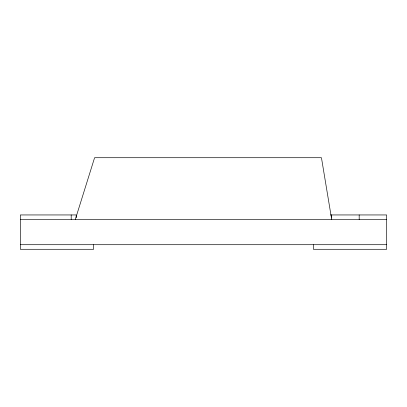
<?xml version="1.0" encoding="UTF-8"?>
<svg xmlns="http://www.w3.org/2000/svg" width="407" height="407" viewBox="0 0 407 407"><rect width="100%" height="100%" fill="white"/><g stroke="black" fill="none" stroke-linecap="round" stroke-linejoin="round"><path stroke-width="0.61" d="M75.295 219.526L94.592 157.713L321.449 157.713L331.705 219.526L331.705 214.947M330.443 214.947L386.65 214.947L386.65 249.288L313.39 249.288L313.39 244.709M20.35 219.526L386.65 219.526M20.35 244.709L386.65 244.709M359.178 214.947L359.178 219.526M93.61 244.709L93.61 249.288L20.35 249.288L20.35 214.947L76.211 214.947L76.211 217.806M71.194 214.947L71.194 219.526"/></g></svg>
